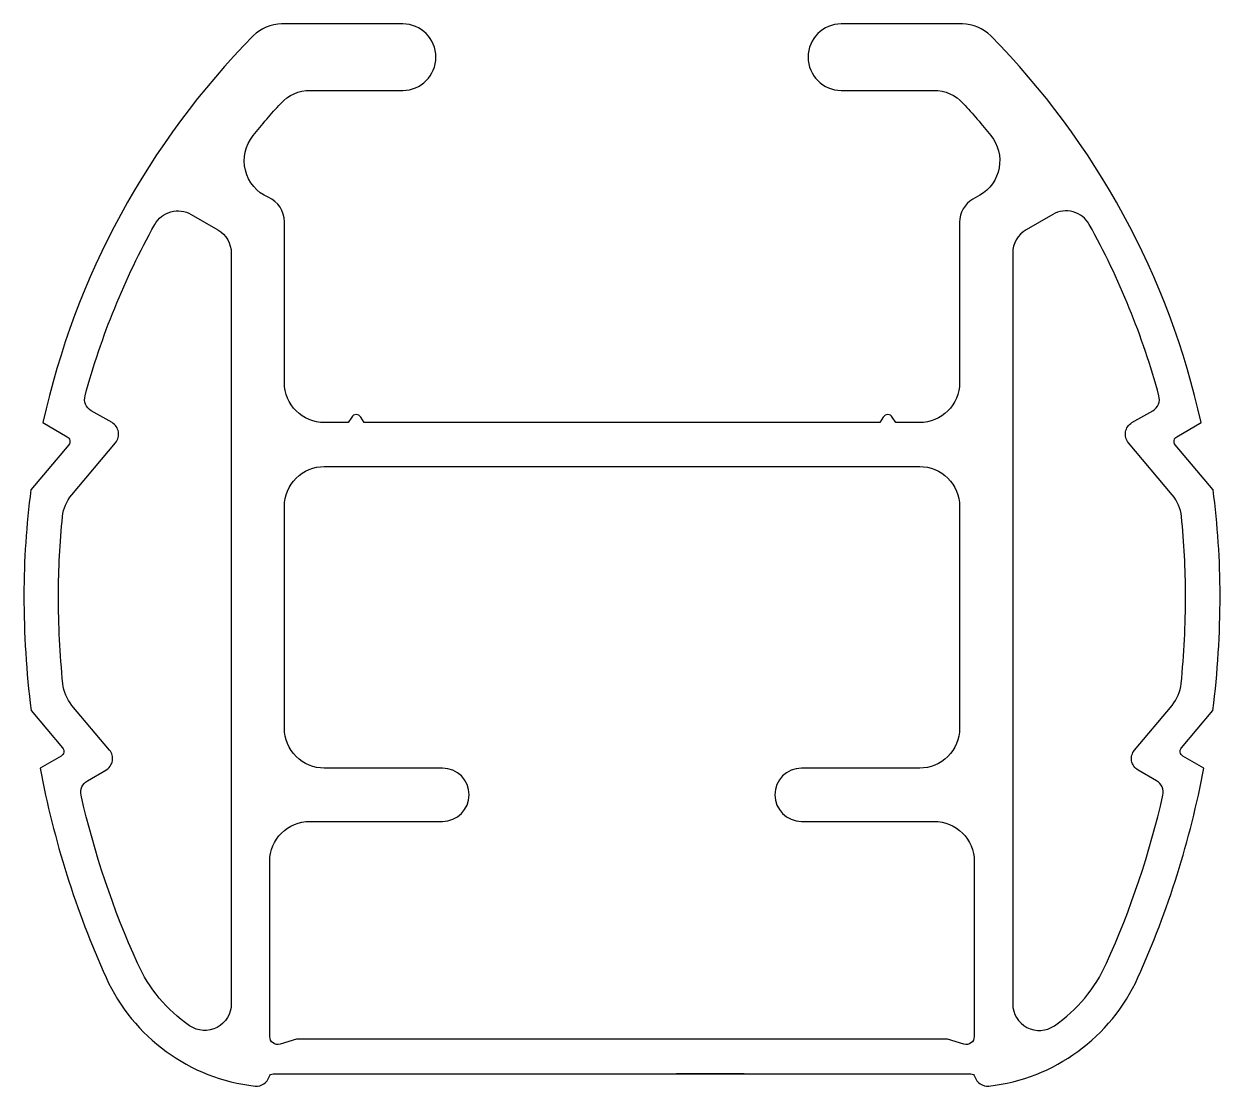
# Model space of a CAD drawing. Extents: x 150.9 to 195.9, y 205.2 to 245.2.
import ezdxf

# ---------------------------------------------------------------- set-up
doc = ezdxf.new("R2010")
doc.units = 0
doc.linetypes.add('AUSGEZOGEN', pattern=[0])
doc.layers.add('UMRISS05', color=7, linetype='AUSGEZOGEN')

msp = doc.modelspace()

# ---------------------------------------------------------------- linework, layer by layer
at = {"layer": 'UMRISS05'}
for points in [[(187.237, 244.705, 0.200873), (186.168, 245.152), (181.614, 245.152, 1), (181.614, 242.652), (185.093, 242.652, -0.211166), (186.202, 242.162, -0.014518), (187.242, 240.95, -0.460889), (186.826, 238.708), (186.564, 238.556, 0.267949), (186.064, 237.69), (186.064, 231.652, -0.414214), (184.564, 230.152), (183.664, 230.152), (183.533, 230.359, 0.55051), (183.195, 230.359), (183.064, 230.152), (173.364, 230.152), (163.664, 230.152), (163.533, 230.359, 0.55051), (163.195, 230.359), (163.064, 230.152), (162.164, 230.152, -0.414214), (160.664, 231.652), (160.664, 237.71, 0.299655), (160.059, 238.629, -0.496961), (159.486, 240.95, -0.014518), (160.526, 242.162, -0.211166), (161.635, 242.652), (165.114, 242.652, 1), (165.114, 245.152), (160.56, 245.152, 0.200873), (159.492, 244.705, 0.140784), (151.577, 230.152), (152.496, 229.621, -0.466308), (152.549, 229.319), (151.129, 227.626, 0.033227), (150.864, 223.652, 0.030982), (151.132, 219.327), (152.32, 217.912, -0.466308), (152.267, 217.61), (151.473, 217.152, 0.059179), (153.952, 209.277, 0.265076), (159.559, 205.195, 0.360824), (160.092, 205.546, -0.329739), (160.236, 205.652), (171.313, 205.652), (177.954, 205.652), (175.416, 205.652), (186.493, 205.652, -0.329739), (186.636, 205.546, 0.360824), (187.17, 205.195, 0.265076), (192.776, 209.277, 0.059179), (195.255, 217.152), (194.462, 217.61, -0.466308), (194.408, 217.912), (195.596, 219.327, 0.030982), (195.864, 223.652, 0.033227), (195.6, 227.626), (194.179, 229.319, -0.466308), (194.232, 229.621), (195.152, 230.152, 0.140784)], [(152.328, 220.331, -0.024679), (152.164, 223.652, -0.025914), (152.318, 226.621, -0.149728), (152.661, 227.43), (154.311, 229.397, 0.466308), (154.178, 230.151), (153.398, 230.602, -0.340316), (153.165, 231.166, -0.060757), (155.783, 237.603, -0.418902), (157.157, 237.983), (158.164, 237.401, -0.267949), (158.664, 236.535), (158.664, 208.285, -0.604583), (157.096, 207.462, -0.136647), (155.138, 209.811, -0.049597), (153.014, 216.133, -0.32923), (153.251, 216.677), (153.949, 217.08, 0.466308), (154.082, 217.835), (152.672, 219.515, -0.15099)], [(194.564, 223.652, 0.025914), (194.41, 226.621, 0.149728), (194.067, 227.43), (192.417, 229.397, -0.466308), (192.55, 230.151), (193.331, 230.602, 0.340316), (193.563, 231.166, 0.060757), (190.945, 237.603, 0.418902), (189.571, 237.983), (188.564, 237.401, 0.267949), (188.064, 236.535), (188.064, 208.285, 0.604583), (189.632, 207.462, 0.136647), (191.591, 209.811, 0.049597), (193.715, 216.133, 0.32923), (193.477, 216.677), (192.78, 217.08, -0.466308), (192.647, 217.835), (194.057, 219.515, 0.15099), (194.4, 220.331, 0.024679)], [(160.5, 206.768, -0.502397), (160.114, 207.055), (160.114, 213.652, -0.414214), (161.614, 215.152), (166.614, 215.152, 1), (166.614, 217.152), (162.164, 217.152, -0.414214), (160.664, 218.652), (160.664, 227.002, -0.414214), (162.164, 228.502), (184.564, 228.502, -0.414214), (186.064, 227.002), (186.064, 218.652, -0.414214), (184.564, 217.152), (180.114, 217.152, 1), (180.114, 215.152), (185.114, 215.152, -0.414214), (186.614, 213.652), (186.614, 207.055, -0.502397), (186.228, 206.768), (185.614, 206.952), (177.536, 206.952), (169.193, 206.952), (161.114, 206.952)]]:
    msp.add_lwpolyline(points, format="xyb", close=True, dxfattribs=at)

doc.saveas('drawing.dxf')
